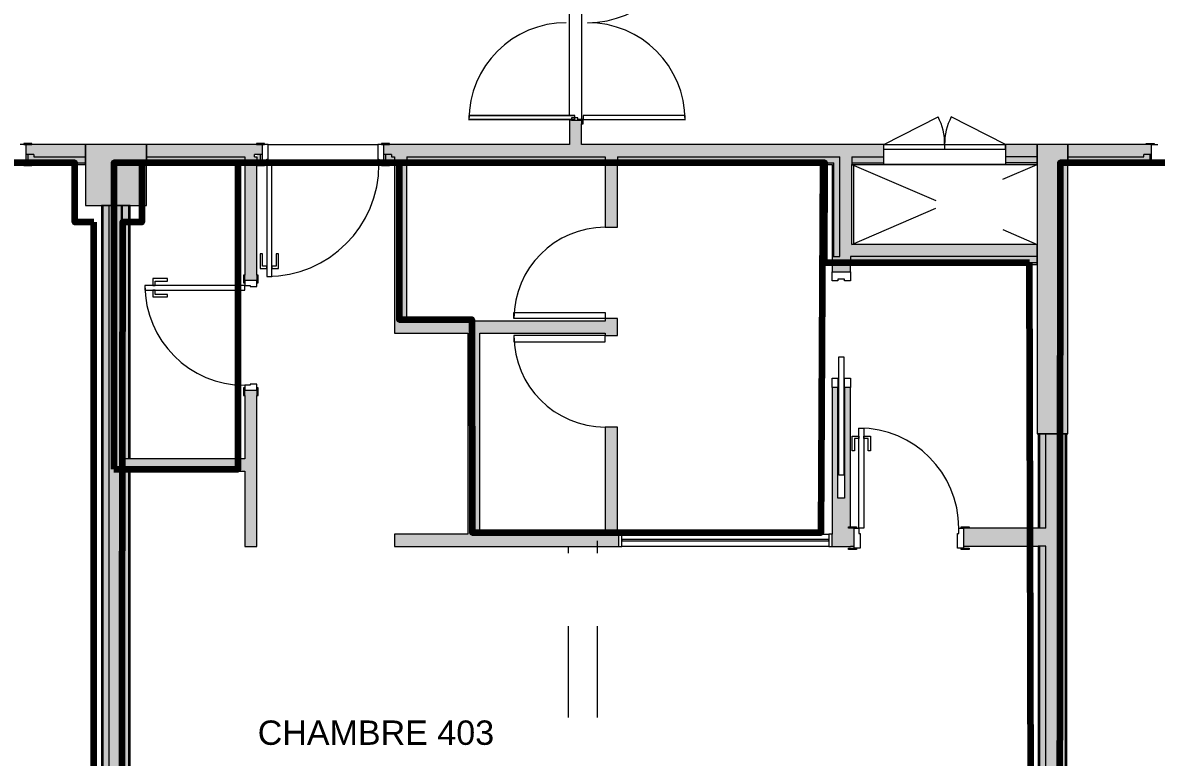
# Model space of a CAD drawing. Header units: metres. Extents: x -227.9 to -141.2, y 39.1 to 91.1.
# Drawn here: x -219.39 to -210.08, y 45.08 to 51.11 of the extents above; entities that cross this region are included whole.
import ezdxf

# ---------------------------------------------------------------- set-up
doc = ezdxf.new("R2010")
doc.units = ezdxf.units.M
doc.linetypes.add('JIS_02_0.7', pattern=[1.35, 0.75, -0.6])
for name, color, linetype, lineweight in [('A-AREA-IDEN', 7, 'Continuous', 9), ('A-DOOR', 7, 'Continuous', 5), ('A-FLOR', 7, 'Continuous', 5), ('A-GLAZ', 7, 'Continuous', 5), ('A-WALL', 7, 'Continuous', 5), ('A-WALL-PATT', 7, 'Continuous', 13), ('I-WALL', 7, 'Continuous', 5)]:
    doc.layers.add(name, color=color, linetype=linetype, lineweight=lineweight)
doc.layers.add('A-DETL', color=94, linetype='Continuous', lineweight=5, true_color=0x00a600)
doc.layers.add('S-COLS', color=8, linetype='Continuous', lineweight=9, true_color=0x7f7f7f)
doc.layers.add('Chambre', color=40, linetype='Continuous')
doc.layers.add('SDB', color=230, linetype='Continuous')
doc.styles.add('Arial_1', font='arial.ttf', dxfattribs={"height": 0.2})

msp = doc.modelspace()

# ---------------------------------------------------------------- hatches: boundary and pattern name
at = {"layer": 'A-WALL-PATT', "lineweight": 5, "true_color": 0xaaaaaa}
for points in [[(-210.8072, 47.7374), (-210.8072, 50.1135), (-211.0572, 50.1135), (-211.0572, 47.7374)], [(-210.8872, 43.0635), (-210.8772, 43.0635), (-210.8772, 47.7374), (-210.8872, 47.7374), (-210.8872, 45.639)]]:
    msp.add_hatch(color=253, dxfattribs=at).paths.add_polyline_path(points)
h = msp.add_hatch(color=253, dxfattribs=at)
h.paths.add_polyline_path([(-218.5772, 43.0635), (-218.5672, 43.0635), (-218.5672, 47.4324), (-218.5772, 47.4324), (-218.5772, 45.639)])
h.paths.add_polyline_path([(-218.5672, 47.5324), (-218.5672, 49.6135), (-218.5772, 49.6135), (-218.5772, 47.5324)])
at = {"layer": 'I-WALL', "true_color": 0xaaaaaa}
h = msp.add_hatch(color=253, dxfattribs=at)
h.paths.add_polyline_path([(-214.8491, 50.1135), (-214.7991, 50.1135), (-214.7991, 50.3141), (-214.8991, 50.3141), (-214.8991, 50.1135)])
h.paths.add_polyline_path([(-214.8291, 51.9141), (-214.7991, 51.9141), (-214.7991, 52.1146), (-214.8991, 52.1146), (-214.8991, 51.9141), (-214.8491, 51.9141)])
h = msp.add_hatch(color=253, dxfattribs=at)
h.paths.add_polyline_path([(-220.6517, 50.0135), (-220.4205, 50.0135), (-220.4205, 50.032), (-220.3575, 50.032), (-220.3575, 50.1135), (-222.372, 50.1135), (-222.372, 50.0135), (-221.8989, 50.0135)])
h.paths.add_polyline_path([(-219.2945, 50.0135), (-218.8722, 50.0135), (-218.8722, 50.1135), (-219.3575, 50.1135), (-219.3575, 50.032), (-219.2945, 50.032)])
h.paths.add_polyline_path([(-223.372, 50.0135), (-223.372, 50.1135), (-225.2581, 50.1135), (-225.2581, 50.032), (-225.1951, 50.032), (-225.1951, 50.0135), (-223.422, 50.0135)])
h.paths.add_polyline_path([(-226.2707, 50.032), (-226.2581, 50.032), (-226.2581, 50.1135), (-226.2707, 50.1135)])
h = msp.add_hatch(color=253, dxfattribs=at)
h.paths.add_polyline_path([(-211.3181, 50.0135), (-211.0572, 50.0135), (-211.0572, 50.1135), (-211.3181, 50.1135)])
h.paths.add_polyline_path([(-212.3181, 50.0135), (-212.3181, 50.1135), (-216.4222, 50.1135), (-216.4222, 50.032), (-216.3592, 50.032), (-216.3592, 50.0135), (-212.5791, 50.0135)])
h.paths.add_polyline_path([(-217.4852, 50.0135), (-217.4852, 50.032), (-217.4222, 50.032), (-217.4222, 50.1135), (-218.3722, 50.1135), (-218.3722, 50.0135), (-217.5642, 50.0135)])
h = msp.add_hatch(color=253, dxfattribs=at)
h.paths.add_polyline_path([(-210.1817, 50.0135), (-210.1817, 50.032), (-210.1187, 50.032), (-210.1187, 50.1135), (-210.8072, 50.1135), (-210.8072, 50.0135), (-210.3867, 50.0135)])
h.paths.add_polyline_path([(-209.0557, 50.0135), (-207.182, 50.0135), (-207.182, 50.1135), (-209.1187, 50.1135), (-209.1187, 50.032), (-209.0557, 50.032)])
h.paths.add_polyline_path([(-206.132, 50.0135), (-204.3073, 50.0135), (-204.3073, 50.032), (-204.2443, 50.032), (-204.2443, 50.1135), (-206.182, 50.1135), (-206.182, 50.0135)])
h.paths.add_polyline_path([(-202.6822, 50.0135), (-202.6822, 50.1135), (-203.2443, 50.1135), (-203.2443, 50.032), (-203.1813, 50.032), (-203.1813, 50.0135)])
h = msp.add_hatch(color=253, dxfattribs=at)
h.paths.add_polyline_path([(-219.3575, 49.9505), (-218.8722, 49.9505), (-218.8722, 49.9635), (-219.3445, 49.9635), (-219.3445, 50.032), (-219.3575, 50.032), (-219.3575, 49.9944)])
h.paths.add_polyline_path([(-222.172, 49.9505), (-220.6517, 49.9505), (-220.6517, 49.9635), (-222.172, 49.9635)])
h.paths.add_polyline_path([(-220.5017, 49.9505), (-220.3575, 49.9505), (-220.3575, 50.032), (-220.3705, 50.032), (-220.3705, 49.9635), (-220.5017, 49.9635)])
h.paths.add_polyline_path([(-222.372, 49.9505), (-222.322, 49.9505), (-222.322, 49.9635), (-222.372, 49.9635)])
h.paths.add_polyline_path([(-223.372, 49.9505), (-223.372, 49.9635), (-223.422, 49.9635), (-223.422, 49.9505)])
h.paths.add_polyline_path([(-223.572, 49.9505), (-223.572, 49.9635), (-225.0877, 49.9635), (-225.0877, 49.9505), (-223.585, 49.9505)])
h.paths.add_polyline_path([(-225.2377, 49.9505), (-225.2377, 49.9635), (-225.2451, 49.9635), (-225.2451, 50.032), (-225.2581, 50.032), (-225.2581, 49.9505)])
h.paths.add_polyline_path([(-226.2581, 49.9505), (-226.2581, 50.032), (-226.2707, 50.032), (-226.2707, 49.9505)])
h = msp.add_hatch(color=253, dxfattribs=at)
h.paths.add_polyline_path([(-220.5017, 49.9635), (-220.3705, 49.9635), (-220.3705, 50.032), (-220.4205, 50.032), (-220.4205, 50.0135), (-220.5017, 50.0135)])
h.paths.add_polyline_path([(-218.8722, 49.9635), (-218.8722, 50.0135), (-219.2945, 50.0135), (-219.2945, 50.032), (-219.3445, 50.032), (-219.3445, 49.9635)])
h.paths.add_polyline_path([(-220.6517, 49.9635), (-220.6517, 50.0135), (-222.222, 50.0135), (-222.222, 49.9635), (-221.8989, 49.9635)])
h.paths.add_polyline_path([(-222.372, 49.9635), (-222.322, 49.9635), (-222.322, 50.0135), (-222.372, 50.0135)])
h.paths.add_polyline_path([(-223.522, 49.9635), (-223.522, 50.0135), (-225.0877, 50.0135), (-225.0877, 49.9635), (-223.5435, 49.9635)])
h.paths.add_polyline_path([(-223.422, 49.9635), (-223.372, 49.9635), (-223.372, 50.0135), (-223.422, 50.0135)])
h.paths.add_polyline_path([(-225.2451, 49.9635), (-225.2377, 49.9635), (-225.2377, 50.032), (-225.2451, 50.032)])
h = msp.add_hatch(color=253, dxfattribs=at)
h.paths.add_polyline_path([(-211.3181, 49.9635), (-211.0572, 49.9635), (-211.0572, 50.0135), (-211.3181, 50.0135)])
h.paths.add_polyline_path([(-212.3181, 49.9635), (-212.3181, 50.0135), (-212.5791, 50.0135), (-212.5791, 49.9635)])
h.paths.add_polyline_path([(-212.7291, 49.9635), (-212.6791, 49.9635), (-212.6791, 50.0135), (-214.504, 50.0135), (-214.504, 49.9635), (-213.6759, 49.9635)])
h.paths.add_polyline_path([(-215.3205, 49.9635), (-214.604, 49.9635), (-214.604, 50.0135), (-216.234, 50.0135), (-216.234, 49.9635)])
h.paths.add_polyline_path([(-217.5642, 49.9635), (-217.5642, 50.0135), (-218.3722, 50.0135), (-218.3722, 49.9635)])
h.paths.add_polyline_path([(-217.4352, 49.9635), (-217.4352, 50.032), (-217.4642, 50.032), (-217.4642, 49.9635)])
h.paths.add_polyline_path([(-216.334, 49.9635), (-216.334, 50.0135), (-216.3592, 50.0135), (-216.3592, 50.032), (-216.4092, 50.032), (-216.4092, 49.9635)])
h = msp.add_hatch(color=253, dxfattribs=at)
h.paths.add_polyline_path([(-211.0572, 49.9505), (-211.0572, 49.9635), (-211.3181, 49.9635), (-211.3181, 49.9505)])
h.paths.add_polyline_path([(-215.3205, 49.9505), (-214.604, 49.9505), (-214.604, 49.9635), (-216.234, 49.9635), (-216.234, 49.9505)])
h.paths.add_polyline_path([(-212.7291, 49.9505), (-212.7291, 49.9635), (-214.504, 49.9635), (-214.504, 49.9505), (-212.7421, 49.9505)])
h.paths.add_polyline_path([(-212.5791, 49.9505), (-212.3181, 49.9505), (-212.3181, 49.9635), (-212.5791, 49.9635)])
h.paths.add_polyline_path([(-216.3772, 49.9505), (-216.334, 49.9505), (-216.334, 49.9635), (-216.4092, 49.9635), (-216.4092, 50.032), (-216.4222, 50.032), (-216.4222, 49.9505)])
h.paths.add_polyline_path([(-217.4222, 49.9505), (-217.4222, 50.032), (-217.4352, 50.032), (-217.4352, 49.9635), (-217.4642, 49.9635), (-217.4642, 49.9505)])
h.paths.add_polyline_path([(-218.3722, 49.9505), (-217.5642, 49.9505), (-217.5642, 49.9635), (-218.3722, 49.9635)])
h = msp.add_hatch(color=253, dxfattribs=at)
h.paths.add_polyline_path([(-217.5142, 46.8146), (-217.4642, 46.8146), (-217.4642, 48.0976), (-217.5642, 48.0976), (-217.5642, 46.8146)])
h.paths.add_polyline_path([(-217.5142, 48.9976), (-217.4642, 48.9976), (-217.4647, 49.9405), (-217.4672, 49.9405), (-217.4672, 49.9505), (-217.4642, 49.9505), (-217.4642, 50.0135), (-217.5642, 50.0135), (-217.5642, 48.9976), (-217.5203, 48.9976)])
for points in [[(-216.334, 48.6646), (-216.234, 48.6646), (-216.234, 50.0135), (-216.334, 50.0135), (-216.334, 49.9255)], [(-212.5791, 49.1932), (-212.5791, 50.0135), (-212.6791, 50.0135), (-212.6791, 49.1932), (-212.5921, 49.1932)], [(-212.7421, 49.1932), (-212.7291, 49.1932), (-212.7291, 49.9505), (-212.7421, 49.9505), (-212.7421, 49.9255)], [(-212.6791, 49.1932), (-212.6791, 49.9635), (-212.7291, 49.9635), (-212.7291, 49.1932)], [(-218.7272, 43.0635), (-218.7272, 49.6135), (-218.7402, 49.6135), (-218.7402, 43.0635)], [(-218.6772, 43.0635), (-218.6772, 49.6135), (-218.7272, 49.6135), (-218.7272, 43.0635)], [(-218.6097, 43.0635), (-218.5772, 43.0635), (-218.5772, 49.6135), (-218.6772, 49.6135), (-218.6772, 43.0635)], [(-211.0572, 49.1932), (-211.0572, 49.2932), (-212.5791, 49.2932), (-212.5791, 49.1932), (-212.0313, 49.1932)], [(-211.0572, 49.1432), (-211.0572, 49.1932), (-212.5921, 49.1932), (-212.5921, 49.1432), (-212.0313, 49.1432)], [(-211.0572, 49.1302), (-211.0572, 49.1432), (-212.5921, 49.1432), (-212.5921, 49.1302), (-212.0313, 49.1302)], [(-214.604, 48.5646), (-214.604, 48.6646), (-216.334, 48.6646), (-216.334, 48.5646), (-215.3205, 48.5646)], [(-215.634, 46.9151), (-215.634, 48.5646), (-215.734, 48.5646), (-215.734, 46.9151)], [(-210.8872, 43.0635), (-210.8872, 47.7374), (-210.9872, 47.7374), (-210.9872, 43.0635)], [(-210.8272, 43.0635), (-210.8272, 47.7374), (-210.8772, 47.7374), (-210.8772, 43.0635)], [(-210.8142, 43.0635), (-210.8142, 47.7374), (-210.8272, 47.7374), (-210.8272, 43.0635)], [(-218.5672, 47.4324), (-217.5642, 47.4324), (-217.5642, 47.5324), (-218.5772, 47.5324), (-218.5772, 47.4324)], [(-214.493, 46.8151), (-214.493, 46.9151), (-216.3342, 46.9151), (-216.3342, 46.8151), (-215.3205, 46.8151)]]:
    msp.add_hatch(color=253, dxfattribs=at).paths.add_polyline_path(points)
h = msp.add_hatch(color=253, dxfattribs=at)
h.paths.add_polyline_path([(-214.504, 46.9151), (-214.504, 47.7946), (-214.604, 47.7946), (-214.604, 46.9151)])
h.paths.add_polyline_path([(-214.504, 48.5446), (-214.504, 48.6846), (-214.604, 48.6846), (-214.604, 48.5446)])
h.paths.add_polyline_path([(-214.504, 49.4346), (-214.504, 50.0135), (-214.604, 50.0135), (-214.604, 49.4346)])
h = msp.add_hatch(color=253, dxfattribs=at)
h.paths.add_polyline_path([(-209.0502, 49.9635), (-209.0502, 50.0135), (-209.0557, 50.0135), (-209.0557, 50.032), (-209.1057, 50.032), (-209.1057, 49.9635)])
h.paths.add_polyline_path([(-210.8072, 49.9635), (-210.1317, 49.9635), (-210.1317, 50.032), (-210.1817, 50.032), (-210.1817, 50.0135), (-210.8072, 50.0135)])
h.paths.add_polyline_path([(-208.9002, 49.9635), (-207.332, 49.9635), (-207.332, 50.0135), (-208.9002, 50.0135)])
h.paths.add_polyline_path([(-205.982, 49.9635), (-204.4642, 49.9635), (-204.4642, 50.0135), (-206.032, 50.0135), (-206.032, 49.9635)])
h.paths.add_polyline_path([(-207.232, 49.9635), (-207.182, 49.9635), (-207.182, 50.0135), (-207.232, 50.0135)])
h.paths.add_polyline_path([(-204.2573, 49.9635), (-204.2573, 50.032), (-204.3073, 50.032), (-204.3073, 50.0135), (-204.3142, 50.0135), (-204.3142, 49.9635)])
h.paths.add_polyline_path([(-206.182, 49.9635), (-206.132, 49.9635), (-206.132, 50.0135), (-206.182, 50.0135)])
h.paths.add_polyline_path([(-203.2313, 49.9635), (-202.6822, 49.9635), (-202.6822, 50.0135), (-203.1813, 50.0135), (-203.1813, 50.032), (-203.2313, 50.032)])
h = msp.add_hatch(color=253, dxfattribs=at)
h.paths.add_polyline_path([(-209.1187, 49.9505), (-209.0502, 49.9505), (-209.0502, 49.9635), (-209.1057, 49.9635), (-209.1057, 50.032), (-209.1187, 50.032), (-209.1187, 49.9944)])
h.paths.add_polyline_path([(-210.8072, 49.9505), (-210.1187, 49.9505), (-210.1187, 50.032), (-210.1317, 50.032), (-210.1317, 49.9635), (-210.8072, 49.9635)])
h.paths.add_polyline_path([(-208.9002, 49.9505), (-207.382, 49.9505), (-207.382, 49.9635), (-208.9002, 49.9635)])
h.paths.add_polyline_path([(-207.182, 49.9505), (-207.182, 49.9635), (-207.232, 49.9635), (-207.232, 49.9505)])
h.paths.add_polyline_path([(-206.132, 49.9505), (-206.132, 49.9635), (-206.182, 49.9635), (-206.182, 49.9505)])
h.paths.add_polyline_path([(-204.3142, 49.9505), (-204.2443, 49.9505), (-204.2443, 50.032), (-204.2573, 50.032), (-204.2573, 49.9635), (-204.3142, 49.9635)])
h.paths.add_polyline_path([(-203.2443, 49.9505), (-202.6822, 49.9505), (-202.6822, 49.9635), (-203.2313, 49.9635), (-203.2313, 50.032), (-203.2443, 50.032), (-203.2443, 49.9944)])
h.paths.add_polyline_path([(-205.969, 49.9505), (-204.4642, 49.9505), (-204.4642, 49.9635), (-205.982, 49.9635), (-205.982, 49.9505)])
h = msp.add_hatch(color=253, dxfattribs=at)
h.paths.add_polyline_path([(-218.5672, 43.0635), (-218.5172, 43.0635), (-218.5172, 47.4324), (-218.5672, 47.4324), (-218.5672, 45.639)])
h.paths.add_polyline_path([(-218.5172, 47.5324), (-218.5172, 49.6135), (-218.5672, 49.6135), (-218.5672, 47.5324)])
h = msp.add_hatch(color=253, dxfattribs=at)
h.paths.add_polyline_path([(-218.5042, 43.0635), (-218.5042, 47.4324), (-218.5172, 47.4324), (-218.5172, 43.0635)])
h.paths.add_polyline_path([(-218.5042, 47.5324), (-218.5042, 49.6135), (-218.5172, 49.6135), (-218.5172, 47.5324)])
h = msp.add_hatch(color=253, dxfattribs=at)
h.paths.add_polyline_path([(-212.7421, 46.8151), (-212.5921, 46.8154), (-212.5921, 46.9654), (-212.6071, 46.9654), (-212.6071, 46.9754), (-212.5921, 46.9754), (-212.5921, 48.1195), (-212.6396, 48.1195), (-212.6396, 47.2095), (-212.6946, 47.2095), (-212.6946, 48.1195), (-212.7421, 48.1195), (-212.7421, 46.9151)])
h.paths.add_polyline_path([(-212.7421, 49.0695), (-212.5921, 49.0695), (-212.5921, 49.1932), (-212.7421, 49.1932), (-212.7421, 49.1302)])
h = msp.add_hatch(color=253, dxfattribs=at)
h.paths.add_polyline_path([(-211.0372, 43.0635), (-211.0372, 46.8154), (-211.0502, 46.8154), (-211.0502, 43.0635)])
h.paths.add_polyline_path([(-211.0372, 46.9654), (-211.0372, 47.7374), (-211.0502, 47.7374), (-211.0502, 46.9654)])
h = msp.add_hatch(color=253, dxfattribs=at)
h.paths.add_polyline_path([(-210.9872, 43.0635), (-210.9872, 46.8154), (-211.0372, 46.8154), (-211.0372, 43.0635)])
h.paths.add_polyline_path([(-210.9872, 46.9654), (-210.9872, 47.7374), (-211.0372, 47.7374), (-211.0372, 46.9654)])
h = msp.add_hatch(color=253, dxfattribs=at)
h.paths.add_polyline_path([(-211.0372, 46.8154), (-210.9872, 46.8154), (-210.9872, 46.9654), (-211.6621, 46.9654), (-211.6621, 46.8154), (-211.0502, 46.8154)])
h.paths.add_polyline_path([(-212.5621, 46.8154), (-212.5621, 46.9654), (-212.5921, 46.9654), (-212.5921, 46.8154)])
at = {"layer": 'S-COLS', "lineweight": 5, "true_color": 0x808080}
msp.add_hatch(color=8, dxfattribs=at).paths.add_polyline_path([(-218.8722, 49.6135), (-218.3722, 49.6135), (-218.3722, 50.1135), (-218.8722, 50.1135), (-218.8722, 49.9255)])

# ---------------------------------------------------------------- linework, layer by layer
at = {"layer": 'A-DETL', "color": 7, "linetype": 'JIS_02_0.7'}
for p, q in [((-212.5791, 49.2932), (-211.0572, 49.9505)), ((-212.5791, 49.9505), (-211.0572, 49.2932))]:
    msp.add_line(p, q, dxfattribs=at)
at = {"layer": 'A-DETL', "color": 8, "linetype": 'JIS_02_0.7', "true_color": 0x808080}
for p, q in [((-214.6692, 42.7096), (-214.6692, 46.8601)), ((-214.9059, 42.7096), (-214.9059, 46.8151))]:
    msp.add_line(p, q, dxfattribs=at)
at = {"layer": 'A-DOOR'}
for p, q in [((-214.8541, 50.3516), (-215.7241, 50.3516)), ((-215.7241, 50.3516), (-215.7241, 50.3191)), ((-215.7241, 50.3516), (-214.8541, 50.3516)), ((-215.7241, 50.3191), (-214.8541, 50.3191)), ((-214.8541, 50.3191), (-215.7241, 50.3191)), ((-214.8541, 50.3191), (-214.8541, 50.3516)), ((-213.9491, 50.3516), (-214.7866, 50.3516)), ((-214.7866, 50.3516), (-214.7866, 50.3191)), ((-214.7866, 50.3516), (-214.7866, 50.3191)), ((-213.9491, 50.3516), (-214.7866, 50.3516)), ((-214.7866, 50.3191), (-213.9491, 50.3191)), ((-214.7866, 50.3191), (-213.9491, 50.3191)), ((-213.9491, 50.3191), (-213.9491, 50.3516)), ((-213.9491, 50.3191), (-213.9491, 50.3516)), ((-217.3822, 49.9505), (-217.3822, 49.0305)), ((-217.3422, 49.9505), (-217.3822, 49.9505)), ((-217.3422, 49.0305), (-217.3422, 49.9505)), ((-217.4172, 49.2155), (-217.4372, 49.2155)), ((-217.4372, 49.2155), (-217.4372, 49.0955)), ((-217.4172, 49.1155), (-217.4172, 49.2155)), ((-217.2872, 49.2155), (-217.3072, 49.2155)), ((-217.3072, 49.2155), (-217.3072, 49.1155)), ((-217.2872, 49.0955), (-217.2872, 49.2155)), ((-217.4372, 49.0955), (-217.3822, 49.0955)), ((-217.3822, 49.1155), (-217.4172, 49.1155)), ((-217.3822, 49.0955), (-217.3822, 49.1155)), ((-217.3072, 49.1155), (-217.3422, 49.1155)), ((-217.3422, 49.1155), (-217.3422, 49.0955)), ((-217.3422, 49.0955), (-217.2872, 49.0955)), ((-217.5642, 48.9576), (-218.3842, 48.9576)), ((-218.3842, 48.9576), (-218.3842, 48.9176)), ((-218.3192, 49.0126), (-218.3192, 48.9576)), ((-218.1992, 49.0126), (-218.3192, 49.0126)), ((-218.3192, 48.9576), (-218.2992, 48.9576)), ((-218.2992, 48.9576), (-218.2992, 48.9926)), ((-218.2992, 48.9926), (-218.1992, 48.9926)), ((-218.1992, 48.9926), (-218.1992, 49.0126)), ((-217.5642, 48.9176), (-217.5642, 48.9576)), ((-217.3822, 49.0305), (-217.3422, 49.0305)), ((-218.3842, 48.9176), (-217.5642, 48.9176)), ((-218.2992, 48.9176), (-218.3192, 48.9176)), ((-218.3192, 48.9176), (-218.3192, 48.8626)), ((-218.2992, 48.8826), (-218.2992, 48.9176)), ((-218.1992, 48.8826), (-218.2992, 48.8826)), ((-218.1992, 48.8626), (-218.1992, 48.8826)), ((-218.3192, 48.8626), (-218.1992, 48.8626)), ((-212.5221, 47.7854), (-212.4821, 47.7854)), ((-212.5221, 46.9654), (-212.5221, 47.7854)), ((-212.4821, 47.7854), (-212.4821, 46.9654)), ((-212.5771, 47.6004), (-212.5771, 47.7204)), ((-212.5771, 47.7204), (-212.5221, 47.7204)), ((-212.5571, 47.7004), (-212.5571, 47.6004)), ((-212.5221, 47.7004), (-212.5571, 47.7004)), ((-212.5221, 47.7204), (-212.5221, 47.7004)), ((-212.4821, 47.7204), (-212.4271, 47.7204)), ((-212.4821, 47.7004), (-212.4821, 47.7204)), ((-212.4471, 47.7004), (-212.4821, 47.7004)), ((-212.4471, 47.6004), (-212.4471, 47.7004)), ((-212.4271, 47.7204), (-212.4271, 47.6004)), ((-212.5571, 47.6004), (-212.5771, 47.6004)), ((-212.4271, 47.6004), (-212.4471, 47.6004)), ((-212.4821, 46.9654), (-212.5221, 46.9654))]:
    msp.add_line(p, q, dxfattribs=at)
at = {"layer": 'A-DOOR', "color": 9, "true_color": 0xc0c0c0}
for p, q in [((-214.8291, 50.3316), (-214.8816, 50.3316)), ((-214.8816, 50.3316), (-214.8816, 50.3141)), ((-214.8816, 50.3141), (-214.7991, 50.3141)), ((-214.8291, 50.3191), (-214.8291, 50.3316)), ((-214.7866, 50.3191), (-214.8291, 50.3191)), ((-214.7991, 50.3141), (-214.7991, 50.2841)), ((-214.7991, 50.2841), (-214.7866, 50.2841)), ((-214.7866, 50.2841), (-214.7866, 50.3191)), ((-212.3181, 50.1135), (-211.8726, 50.3405)), ((-211.3181, 50.1135), (-211.7636, 50.3405)), ((-219.3575, 50.1135), (-219.4075, 50.1135)), ((-219.3125, 50.1235), (-219.3775, 50.1235)), ((-219.3775, 50.1235), (-219.3775, 50.1135)), ((-219.3775, 50.1135), (-219.3125, 50.1135)), ((-219.3575, 49.9505), (-219.3575, 50.1135)), ((-219.3125, 50.1135), (-219.3125, 50.1235)), ((-217.4022, 50.1235), (-217.4672, 50.1235)), ((-217.4672, 50.1235), (-217.4672, 50.1135)), ((-217.4672, 50.1135), (-217.4022, 50.1135)), ((-217.3722, 50.1135), (-217.4222, 50.1135)), ((-217.4222, 50.1135), (-217.4222, 49.9505)), ((-217.4022, 50.1135), (-217.4022, 50.1235)), ((-217.3722, 49.9944), (-217.3722, 50.1135)), ((-216.4222, 50.1135), (-216.4722, 50.1135)), ((-216.4722, 50.1135), (-216.4722, 49.9944)), ((-216.3772, 50.1235), (-216.4422, 50.1235)), ((-216.4422, 50.1235), (-216.4422, 50.1135)), ((-216.4422, 50.1135), (-216.3772, 50.1135)), ((-216.4222, 49.9505), (-216.4222, 50.1135)), ((-216.3772, 50.1135), (-216.3772, 50.1235)), ((-210.1637, 50.1135), (-210.1637, 50.1235)), ((-210.1637, 50.1235), (-210.0987, 50.1235)), ((-210.0987, 50.1135), (-210.1637, 50.1135)), ((-210.1187, 50.1135), (-210.0687, 50.1135)), ((-210.1187, 49.9505), (-210.1187, 50.1135)), ((-210.0987, 50.1235), (-210.0987, 50.1135)), ((-217.3822, 49.9505), (-217.3822, 49.9944)), ((-217.3822, 49.9944), (-217.3722, 49.9944)), ((-216.4722, 49.9944), (-216.4622, 49.9944)), ((-216.4622, 49.9944), (-216.4622, 49.9505)), ((-219.3975, 49.9505), (-219.3575, 49.9505)), ((-219.3125, 49.9505), (-219.3775, 49.9505)), ((-219.3775, 49.9505), (-219.3775, 49.9405)), ((-219.3775, 49.9405), (-219.3125, 49.9405)), ((-219.3125, 49.9405), (-219.3125, 49.9505)), ((-217.4022, 49.9505), (-217.4672, 49.9505)), ((-217.4672, 49.9505), (-217.4672, 49.9405)), ((-217.4672, 49.9405), (-217.4022, 49.9405)), ((-217.4222, 49.9505), (-217.3822, 49.9505)), ((-217.4022, 49.9405), (-217.4022, 49.9505)), ((-216.4622, 49.9505), (-216.4222, 49.9505)), ((-216.3772, 49.9505), (-216.4422, 49.9505)), ((-216.4422, 49.9505), (-216.4422, 49.9405)), ((-216.4422, 49.9405), (-216.3772, 49.9405)), ((-216.3772, 49.9405), (-216.3772, 49.9505)), ((-210.1637, 49.9405), (-210.1637, 49.9505)), ((-210.1637, 49.9505), (-210.0987, 49.9505)), ((-210.0987, 49.9405), (-210.1637, 49.9405)), ((-210.0787, 49.9505), (-210.1187, 49.9505)), ((-210.0987, 49.9505), (-210.0987, 49.9405)), ((-212.7421, 49.0695), (-212.5921, 49.0695)), ((-212.7421, 48.9945), (-212.7421, 49.0695)), ((-212.5921, 49.0695), (-212.5921, 48.9945)), ((-217.5642, 49.0426), (-217.5742, 49.0426)), ((-217.5742, 49.0426), (-217.5742, 48.9776)), ((-217.5742, 48.9776), (-217.5642, 48.9776)), ((-217.5642, 48.9776), (-217.5642, 49.0426)), ((-217.5642, 48.9976), (-217.5642, 48.9576)), ((-217.4642, 48.9976), (-217.5642, 48.9976)), ((-217.5642, 48.9576), (-217.5203, 48.9576)), ((-217.5203, 48.9576), (-217.5203, 48.9476)), ((-217.4542, 49.0426), (-217.4642, 49.0426)), ((-217.4642, 49.0426), (-217.4642, 48.9776)), ((-217.4642, 48.9476), (-217.4642, 48.9976)), ((-217.4642, 48.9776), (-217.4542, 48.9776)), ((-217.4542, 48.9776), (-217.4542, 49.0426)), ((-212.6946, 48.9945), (-212.7421, 48.9945)), ((-212.6946, 49.0095), (-212.6946, 48.9945)), ((-212.6396, 49.0095), (-212.6946, 49.0095)), ((-212.6396, 48.9945), (-212.6396, 49.0095)), ((-212.5921, 48.9945), (-212.6396, 48.9945)), ((-217.5203, 48.9476), (-217.4642, 48.9476)), ((-217.5203, 48.1376), (-217.5642, 48.1376)), ((-217.5642, 48.1376), (-217.5642, 48.0976)), ((-217.4642, 48.1476), (-217.5203, 48.1476)), ((-217.5203, 48.1476), (-217.5203, 48.1376)), ((-217.4642, 48.0976), (-217.4642, 48.1476)), ((-212.7421, 48.1945), (-212.6946, 48.1945)), ((-212.7421, 48.1195), (-212.7421, 48.1945)), ((-212.6946, 48.1195), (-212.7421, 48.1195)), ((-212.6946, 48.1945), (-212.6946, 48.1195)), ((-212.6396, 48.1945), (-212.5921, 48.1945)), ((-212.6396, 48.1195), (-212.6396, 48.1945)), ((-212.5921, 48.1195), (-212.6396, 48.1195)), ((-212.5921, 48.1945), (-212.5921, 48.1195)), ((-217.5642, 48.1176), (-217.5742, 48.1176)), ((-217.5742, 48.1176), (-217.5742, 48.0526)), ((-217.5742, 48.0526), (-217.5642, 48.0526)), ((-217.5642, 48.0526), (-217.5642, 48.1176)), ((-217.5642, 48.0976), (-217.4642, 48.0976)), ((-217.4542, 48.1176), (-217.4642, 48.1176)), ((-217.4642, 48.1176), (-217.4642, 48.0526)), ((-217.4642, 48.0526), (-217.4542, 48.0526)), ((-217.4542, 48.0526), (-217.4542, 48.1176)), ((-212.6071, 46.9754), (-212.5421, 46.9754)), ((-212.6071, 46.9654), (-212.6071, 46.9754)), ((-212.5421, 46.9654), (-212.6071, 46.9654)), ((-212.5621, 46.8003), (-212.5621, 46.9654)), ((-212.5621, 46.9654), (-212.5221, 46.9654)), ((-212.5421, 46.9754), (-212.5421, 46.9654)), ((-212.5221, 46.9654), (-212.5221, 46.9215)), ((-212.5221, 46.9215), (-212.5121, 46.9215)), ((-212.5121, 46.9215), (-212.5121, 46.8003)), ((-211.7121, 46.9215), (-211.7021, 46.9215)), ((-211.7121, 46.8003), (-211.7121, 46.9215)), ((-211.7021, 46.9654), (-211.6621, 46.9654)), ((-211.7021, 46.9215), (-211.7021, 46.9654)), ((-211.6821, 46.9754), (-211.6171, 46.9754)), ((-211.6821, 46.9654), (-211.6821, 46.9754)), ((-211.6171, 46.9654), (-211.6821, 46.9654)), ((-211.6621, 46.9654), (-211.6621, 46.8003)), ((-211.6171, 46.9754), (-211.6171, 46.9654)), ((-212.6071, 46.8003), (-212.5421, 46.8003)), ((-212.6071, 46.7903), (-212.6071, 46.8003)), ((-212.5421, 46.7903), (-212.6071, 46.7903)), ((-212.5121, 46.8003), (-212.5621, 46.8003)), ((-212.5421, 46.8003), (-212.5421, 46.7903)), ((-211.6621, 46.8003), (-211.7121, 46.8003)), ((-211.6821, 46.8003), (-211.6171, 46.8003)), ((-211.6821, 46.7903), (-211.6821, 46.8003)), ((-211.6171, 46.7903), (-211.6821, 46.7903)), ((-211.6171, 46.8003), (-211.6171, 46.7903))]:
    msp.add_line(p, q, dxfattribs=at)
at = {"layer": 'A-DOOR', "color": 9, "lineweight": 9, "true_color": 0xc0c0c0}
for p, q in [((-212.3161, 50.1135), (-211.8191, 50.1135)), ((-212.3161, 50.0735), (-212.3161, 50.1135)), ((-211.8191, 50.0735), (-212.3161, 50.0735)), ((-211.8191, 50.1135), (-211.8191, 50.0735)), ((-211.8171, 50.1135), (-211.3201, 50.1135)), ((-211.8171, 50.0735), (-211.8171, 50.1135)), ((-211.3201, 50.0735), (-211.8171, 50.0735)), ((-211.3201, 50.1135), (-211.3201, 50.0735))]:
    msp.add_line(p, q, dxfattribs=at)
at = {"layer": 'A-DOOR', "lineweight": 9}
for p, q in [((-215.354, 48.7354), (-214.604, 48.7354)), ((-215.354, 48.6846), (-215.354, 48.7354)), ((-214.604, 48.6846), (-215.354, 48.6846)), ((-214.604, 48.7354), (-214.604, 48.6846)), ((-215.354, 48.5446), (-215.354, 48.4938)), ((-214.604, 48.5446), (-215.354, 48.5446)), ((-215.354, 48.4938), (-214.604, 48.4938)), ((-214.604, 48.4938), (-214.604, 48.5446)), ((-212.6871, 48.3695), (-212.6471, 48.3695)), ((-212.6871, 47.3995), (-212.6871, 48.3695)), ((-212.6471, 48.3695), (-212.6471, 47.3995)), ((-212.6471, 47.3995), (-212.6871, 47.3995))]:
    msp.add_line(p, q, dxfattribs=at)
at = {"layer": 'A-DOOR'}
for centre, radius, start, end in [((-214.7491, 51.9141), 0.8, 270, 0), ((-214.9241, 50.3141), 0.8, 90, 180), ((-214.7491, 50.3141), 0.8, 0, 90), ((-217.3822, 49.9505), 0.92, 270, 0), ((-214.604, 48.6846), 0.75, 90, 180), ((-217.5642, 48.9576), 0.82, 180, 270), ((-214.604, 48.5446), 0.75, 180, 270), ((-212.5221, 46.9654), 0.82, 0, 90)]:
    msp.add_arc(centre, radius, start, end, dxfattribs=at)
at = {"layer": 'A-DOOR', "color": 9, "true_color": 0xc0c0c0}
for centre, start, end in [((-212.2725, 50.1245), 358.62051, 28.37949), ((-211.3637, 50.1245), 151.62051, 181.37949)]:
    msp.add_arc(centre, 0.4546, start, end, dxfattribs=at)
at = {"layer": 'A-FLOR'}
for p, q in [((-217.3722, 50.1135), (-216.4722, 50.1135)), ((-216.4622, 49.9535), (-217.3822, 49.9535))]:
    msp.add_line(p, q, dxfattribs=at)
at = {"layer": 'A-FLOR', "lineweight": 9}
for p, q in [((-212.5647, 49.9496), (-211.0572, 49.9496)), ((-212.5647, 49.2932), (-212.5647, 49.9496))]:
    msp.add_line(p, q, dxfattribs=at)
at = {"layer": 'A-GLAZ', "lineweight": 13}
for p, q in [((-214.468, 46.9151), (-214.493, 46.9151)), ((-214.468, 46.8151), (-214.468, 46.9151)), ((-212.743, 46.9151), (-212.768, 46.9151)), ((-212.768, 46.9151), (-212.768, 46.8151)), ((-212.768, 46.8701), (-214.468, 46.8701)), ((-214.468, 46.8701), (-214.468, 46.8601)), ((-214.468, 46.8601), (-212.768, 46.8601)), ((-212.768, 46.8601), (-212.768, 46.8701)), ((-214.493, 46.8151), (-214.468, 46.8151)), ((-212.768, 46.8151), (-212.743, 46.8151))]:
    msp.add_line(p, q, dxfattribs=at)
at = {"layer": 'A-GLAZ'}
for p, q in [((-214.468, 46.9151), (-212.768, 46.9151)), ((-212.768, 46.8151), (-214.468, 46.8151))]:
    msp.add_line(p, q, dxfattribs=at)
at = {"layer": 'A-WALL', "lineweight": 15}
for p, q in [((-211.0572, 50.1135), (-211.0572, 47.7374)), ((-210.8072, 50.1135), (-211.0572, 50.1135)), ((-210.8072, 47.7374), (-210.8072, 50.1135)), ((-211.0572, 47.7374), (-210.8072, 47.7374))]:
    msp.add_line(p, q, dxfattribs=at)
at = {"layer": 'A-WALL'}
for p, q in [((-219.2945, 50.032), (-219.3575, 50.032)), ((-219.3445, 50.032), (-219.3445, 49.9635)), ((-219.2945, 50.032), (-219.2945, 50.0135)), ((-219.2945, 50.0135), (-218.8722, 50.0135)), ((-218.3722, 50.0135), (-217.5642, 50.0135)), ((-217.5642, 50.0135), (-217.5642, 49.9505)), ((-217.4852, 50.0135), (-217.4852, 50.032)), ((-217.4222, 50.032), (-217.4852, 50.032)), ((-217.4642, 50.0135), (-217.4642, 49.9505)), ((-217.4352, 49.9635), (-217.4352, 50.032)), ((-216.3592, 50.032), (-216.4222, 50.032)), ((-216.4092, 50.032), (-216.4092, 49.9635)), ((-216.3592, 50.032), (-216.3592, 50.0135)), ((-216.3592, 50.0135), (-216.334, 50.0135)), ((-216.334, 50.0135), (-216.334, 49.9505)), ((-216.234, 50.0135), (-214.604, 50.0135)), ((-216.234, 50.0135), (-216.234, 49.9505)), ((-214.604, 50.0135), (-214.604, 49.9505)), ((-214.504, 50.0135), (-212.6791, 50.0135)), ((-214.504, 50.0135), (-214.504, 49.9505)), ((-212.6791, 49.1932), (-212.6791, 50.0135)), ((-212.5791, 50.0135), (-212.3181, 50.0135)), ((-212.5791, 50.0135), (-212.5791, 49.9505)), ((-211.0572, 50.0135), (-211.3181, 50.0135)), ((-210.8072, 50.0135), (-210.1817, 50.0135)), ((-210.1187, 50.032), (-210.1817, 50.032)), ((-210.1817, 50.0135), (-210.1817, 50.032)), ((-210.1317, 49.9635), (-210.1317, 50.032)), ((-219.3445, 49.9635), (-218.8722, 49.9635)), ((-218.3722, 49.9635), (-217.5642, 49.9635)), ((-217.4642, 49.9635), (-217.4352, 49.9635)), ((-216.4092, 49.9635), (-216.334, 49.9635)), ((-216.234, 49.9635), (-214.604, 49.9635)), ((-214.504, 49.9635), (-212.7291, 49.9635)), ((-212.7291, 49.1932), (-212.7291, 49.9635)), ((-212.5791, 49.9635), (-212.3181, 49.9635)), ((-211.0572, 49.9635), (-211.3181, 49.9635)), ((-210.8072, 49.9635), (-210.1317, 49.9635)), ((-218.7272, 43.0635), (-218.7272, 49.6135)), ((-218.6772, 43.0635), (-218.6772, 49.6135)), ((-218.5772, 47.5324), (-218.5772, 49.6135)), ((-218.5672, 47.5324), (-218.5672, 49.6135)), ((-218.5172, 47.5324), (-218.5172, 49.6135)), ((-212.7421, 49.1932), (-212.6791, 49.1932)), ((-211.0572, 49.1932), (-212.5921, 49.1932)), ((-212.5921, 49.1932), (-212.5921, 49.1302)), ((-211.0572, 49.1432), (-212.5921, 49.1432)), ((-211.0372, 46.9654), (-211.0372, 47.7374)), ((-210.9872, 46.9654), (-210.9872, 47.7374)), ((-210.8872, 43.0635), (-210.8872, 47.7374)), ((-210.8772, 43.0635), (-210.8772, 47.7374)), ((-210.8272, 43.0635), (-210.8272, 47.7374)), ((-218.5042, 47.5324), (-218.5772, 47.5324)), ((-218.5772, 43.0635), (-218.5772, 47.4324)), ((-218.5042, 47.4324), (-218.5772, 47.4324)), ((-218.5672, 43.0635), (-218.5672, 47.4324)), ((-218.5172, 43.0635), (-218.5172, 47.4324)), ((-210.9872, 46.9654), (-211.0502, 46.9654)), ((-210.9872, 46.8154), (-211.0502, 46.8154)), ((-211.0372, 43.0635), (-211.0372, 46.8154)), ((-210.9872, 43.0635), (-210.9872, 46.8154))]:
    msp.add_line(p, q, dxfattribs=at)
at = {"layer": 'Chambre', "lineweight": 140}
for points in [[(-218.8033, 49.4765), (-218.9603, 49.4765), (-218.9603, 49.9635), (-222.2221, 49.9635), (-222.2221, 48.7646), (-222.8148, 48.7516), (-222.8148, 40.4827), (-218.8033, 40.4827), (-218.8033, 49.4765)], [(-211.1202, 49.1432), (-212.8051, 49.1432), (-212.8013, 49.9635), (-218.4103, 49.9635), (-218.4103, 49.4765), (-218.5673, 49.4765), (-218.5803, 40.4827), (-211.1002, 40.4827), (-211.1202, 49.1432)], [(-206.8632, 48.7516), (-207.4581, 48.7516), (-207.4581, 49.9635), (-210.8702, 49.9635), (-210.8772, 40.4827), (-206.8632, 40.4827), (-206.8632, 48.7516)]]:
    msp.add_lwpolyline(points, dxfattribs=at)
at = {"layer": 'I-WALL'}
for p, q in [((-214.8991, 50.3516), (-214.8991, 51.8766)), ((-214.7991, 51.9091), (-214.7991, 50.3191)), ((-214.8991, 50.3141), (-214.8991, 50.3191)), ((-217.3722, 50.1135), (-216.4722, 50.1135)), ((-212.3181, 50.1135), (-212.3161, 50.1135)), ((-211.8191, 50.1135), (-211.8171, 50.1135)), ((-211.3201, 50.1135), (-211.3181, 50.1135)), ((-217.4852, 50.0135), (-217.4642, 50.0135)), ((-216.4622, 49.9505), (-217.3422, 49.9505)), ((-211.3181, 49.9505), (-212.3181, 49.9505))]:
    msp.add_line(p, q, dxfattribs=at)
at = {"layer": 'I-WALL', "lineweight": 13}
for p, q in [((-214.8991, 50.3141), (-214.8991, 50.1135)), ((-214.8816, 50.3141), (-214.8991, 50.3141)), ((-214.7991, 50.1135), (-214.7991, 50.2841)), ((-218.8722, 50.1135), (-219.3125, 50.1135)), ((-218.8722, 49.9505), (-218.8722, 50.1135)), ((-217.4672, 50.1135), (-218.3722, 50.1135)), ((-218.3722, 50.1135), (-218.3722, 49.9505)), ((-214.8991, 50.1135), (-216.3772, 50.1135)), ((-212.3181, 50.1135), (-214.7991, 50.1135)), ((-212.3181, 49.9505), (-212.3181, 50.1135)), ((-211.0572, 50.1135), (-211.3181, 50.1135)), ((-211.3181, 50.1135), (-211.3181, 49.9505)), ((-211.0572, 49.9505), (-211.0572, 50.1135)), ((-210.1637, 50.1135), (-210.8072, 50.1135)), ((-210.8072, 50.1135), (-210.8072, 49.9505)), ((-219.3125, 49.9505), (-218.8722, 49.9505)), ((-218.3722, 49.9505), (-217.5642, 49.9505)), ((-217.5642, 49.9505), (-217.5642, 49.0426)), ((-217.4642, 49.0426), (-217.4642, 49.9405)), ((-216.3772, 49.9505), (-216.334, 49.9505)), ((-216.334, 49.9505), (-216.334, 48.5646)), ((-216.234, 49.9505), (-214.604, 49.9505)), ((-216.234, 48.6646), (-216.234, 49.9505)), ((-214.604, 49.9505), (-214.604, 49.4346)), ((-214.504, 49.9505), (-212.7421, 49.9505)), ((-214.504, 49.4346), (-214.504, 49.9505)), ((-212.7421, 49.9505), (-212.7421, 49.1302)), ((-212.5791, 49.9505), (-212.3181, 49.9505)), ((-212.5791, 49.2932), (-212.5791, 49.9505)), ((-211.3181, 49.9505), (-211.0572, 49.9505)), ((-210.8072, 49.9505), (-210.1637, 49.9505)), ((-218.7402, 49.6135), (-218.7402, 43.0635)), ((-218.5042, 49.6135), (-218.7402, 49.6135)), ((-218.5042, 47.5324), (-218.5042, 49.6135)), ((-214.604, 49.4346), (-214.504, 49.4346)), ((-211.0572, 49.2932), (-212.5791, 49.2932)), ((-211.0572, 49.1302), (-211.0572, 49.2932)), ((-212.7421, 49.1302), (-212.7421, 49.0695)), ((-212.5921, 49.1302), (-211.0572, 49.1302)), ((-212.5921, 49.0695), (-212.5921, 49.1302)), ((-214.504, 48.6846), (-214.604, 48.6846)), ((-214.604, 48.6846), (-214.604, 48.6646)), ((-214.504, 48.5446), (-214.504, 48.6846)), ((-214.604, 48.6646), (-216.234, 48.6646)), ((-216.334, 48.5646), (-215.734, 48.5646)), ((-215.734, 48.5646), (-215.734, 46.9151)), ((-215.634, 48.5646), (-214.604, 48.5646)), ((-215.634, 46.9151), (-215.634, 48.5646)), ((-214.604, 48.5646), (-214.604, 48.5446)), ((-214.604, 48.5446), (-214.504, 48.5446)), ((-212.7421, 48.1195), (-212.7421, 46.9151)), ((-212.6946, 47.2095), (-212.6946, 48.1195)), ((-212.6396, 48.1195), (-212.6396, 47.2095)), ((-212.5921, 46.9754), (-212.5921, 48.1195)), ((-217.5642, 48.0526), (-217.5642, 47.5324)), ((-217.4642, 46.8146), (-217.4642, 48.0526)), ((-214.504, 47.7946), (-214.604, 47.7946)), ((-214.604, 47.7946), (-214.604, 46.9151)), ((-214.504, 46.9151), (-214.504, 47.7946)), ((-211.0502, 47.7374), (-211.0502, 46.9654)), ((-210.8142, 47.7374), (-211.0502, 47.7374)), ((-210.8142, 43.0635), (-210.8142, 47.7374)), ((-217.5642, 47.5324), (-218.5042, 47.5324)), ((-218.5042, 43.0635), (-218.5042, 47.4324)), ((-218.5042, 47.4324), (-217.5642, 47.4324)), ((-217.5642, 47.4324), (-217.5642, 46.8146)), ((-212.6396, 47.2095), (-212.6946, 47.2095)), ((-215.734, 46.9151), (-216.3342, 46.9151)), ((-216.3342, 46.9151), (-216.3342, 46.8151)), ((-214.604, 46.9151), (-215.634, 46.9151)), ((-214.493, 46.9151), (-214.504, 46.9151)), ((-214.493, 46.8151), (-214.493, 46.9151)), ((-212.7421, 46.9151), (-212.743, 46.9151)), ((-212.743, 46.9151), (-212.743, 46.8151)), ((-211.0502, 46.9654), (-211.6171, 46.9654)), ((-212.5921, 46.8151), (-212.5921, 46.8154)), ((-212.5921, 46.8154), (-212.5621, 46.8154)), ((-211.6621, 46.8154), (-211.0502, 46.8154)), ((-211.0502, 46.8154), (-211.0502, 43.0635)), ((-217.5642, 46.8146), (-217.4642, 46.8146)), ((-216.3342, 46.8151), (-214.493, 46.8151)), ((-212.743, 46.8151), (-212.5921, 46.8151))]:
    msp.add_line(p, q, dxfattribs=at)
at = {"layer": 'S-COLS', "color": 7}
for p, q in [((-218.3722, 50.1135), (-218.8722, 50.1135)), ((-218.8722, 50.1135), (-218.8722, 49.6135)), ((-218.3722, 49.6135), (-218.3722, 50.1135)), ((-218.8722, 49.6135), (-218.3722, 49.6135))]:
    msp.add_line(p, q, dxfattribs=at)
at = {"layer": 'SDB', "lineweight": 140}
msp.add_lwpolyline([(-218.6403, 47.4474), (-217.6173, 47.4474), (-217.6173, 49.9635), (-218.6403, 49.9635)], close=True, dxfattribs=at)
msp.add_lwpolyline([(-216.297, 49.9635), (-216.297, 48.6776), (-215.6997, 48.6776), (-215.6971, 46.9281), (-212.8311, 46.9281), (-212.8143, 49.9635), (-216.297, 49.9635)], dxfattribs=at)

# ---------------------------------------------------------------- texts
at = {"layer": 'A-AREA-IDEN', "color": 164, "true_color": 0x0029a5, "style": 'Arial_1'}
msp.add_text('CHAMBRE 403', height=0.2, dxfattribs=at).set_placement((-217.4577, 45.1855))

doc.saveas('drawing.dxf')
